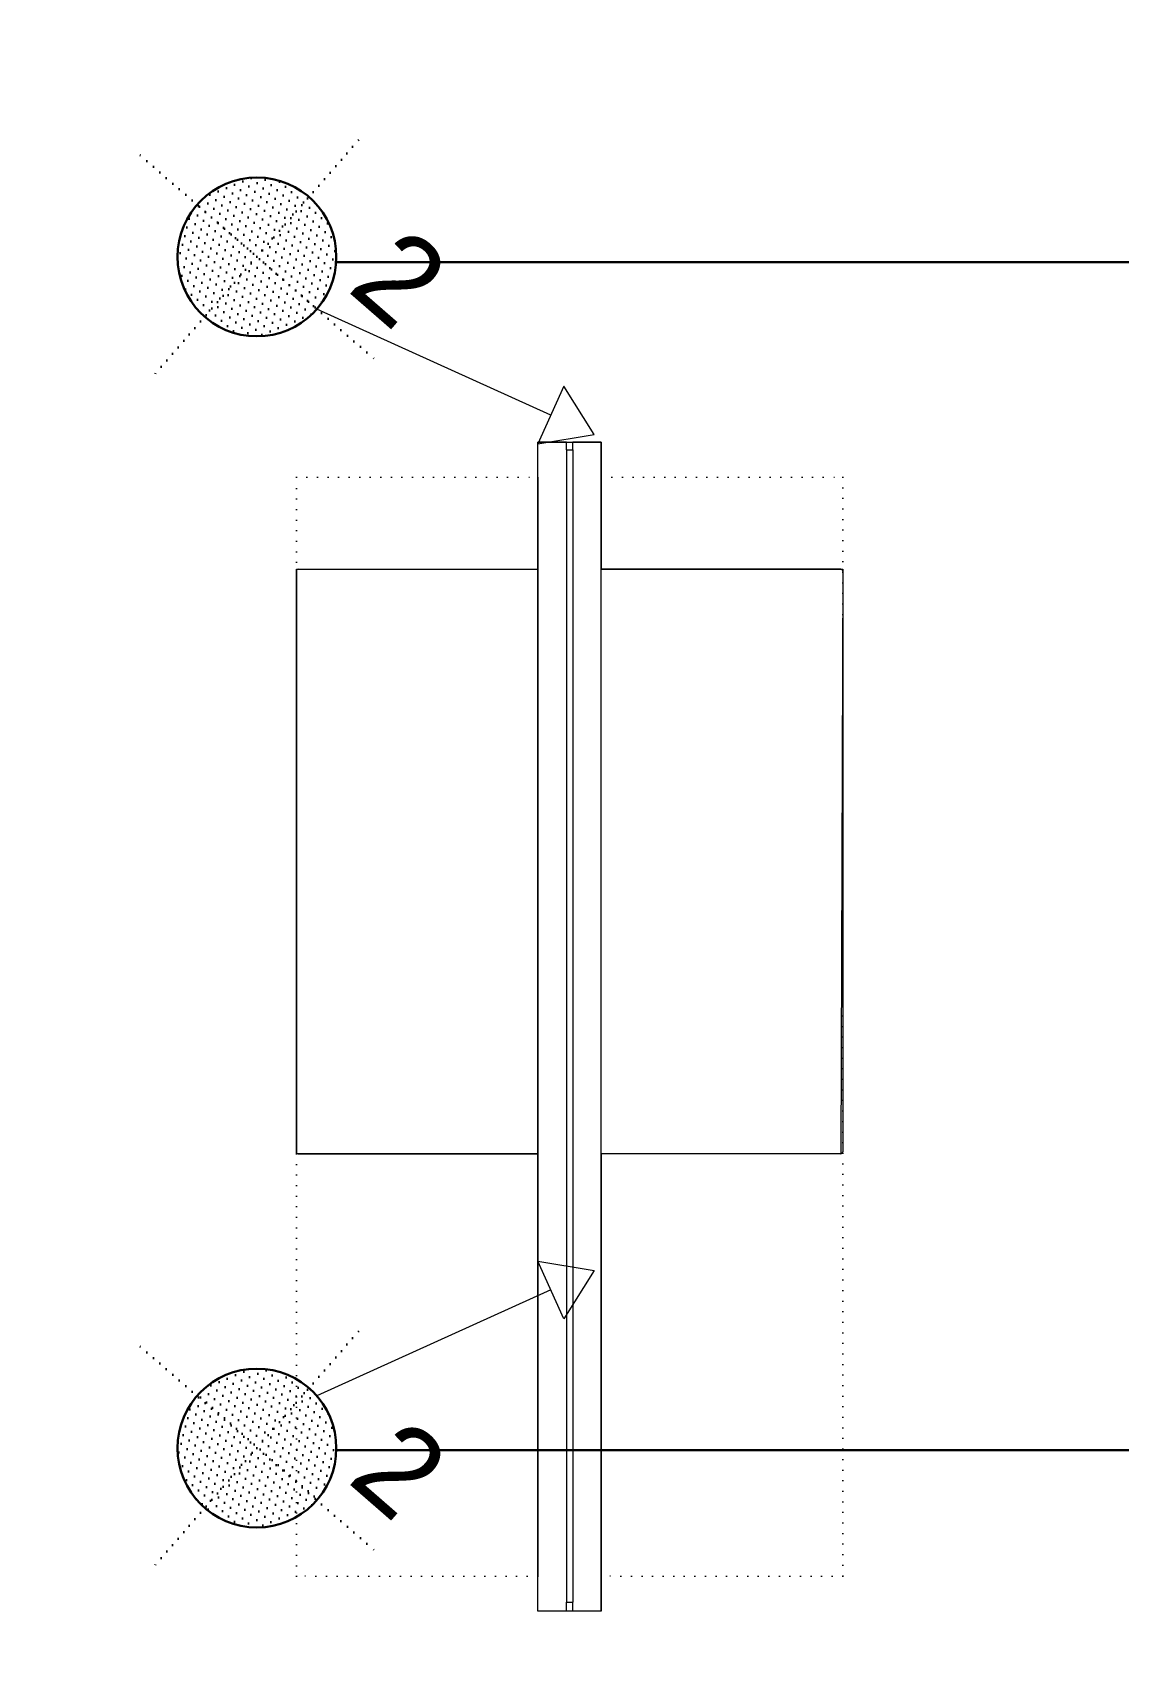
# Model space of a CAD drawing. Extents: x -1701 to 23780, y -363 to 7742.
# Drawn here: x 1241.7 to 1412.6, y 861.5 to 1119.5 of the extents above; entities that cross this region are included whole.
import ezdxf
from ezdxf.enums import TextEntityAlignment as Align

# ---------------------------------------------------------------- set-up
doc = ezdxf.new("R2010")
doc.units = 0
doc.header["$LTSCALE"] = 25
doc.header["$MEASUREMENT"] = 0
doc.linetypes.add('Audi$0$DOT2', pattern=[0.125, 0, -0.125])
doc.linetypes.add('DOT2', pattern=[0.125, 0, -0.125])
doc.layers.get('0').update_dxf_attribs({"color": 9, "lineweight": 9})
for name, color, linetype, lineweight in [('31', 9, 'Continuous', 9), ('Audi$0$05', 8, 'Continuous', 9), ('Audi$0$20', 8, 'Audi$0$DOT2', 9), ('E-Aydınlatma', 7, 'Continuous', 30), ('E-KABLO', 7, 'Continuous', 30)]:
    doc.layers.add(name, color=color, linetype=linetype, lineweight=lineweight)
doc.styles.add('TX-TEXT', font='')
doc.styles.get('TX-TEXT').set_extended_font_data('TrSah Futura Lt BT')

# ---------------------------------------------------------------- blocks, each defined once
blk = doc.blocks.new('Audi$0$p-audi_unit-3')
at = {"lineweight": 0}
for p, q in [((4.5, 184), (0, 184)), ((0, 0), (0, 184)), ((4.5, 182.8), (4.5, 184)), ((5.5, 182.8), (5.5, 184)), ((10, 184), (5.5, 184)), ((10, 0), (10, 184)), ((4.5, 182.8), (5.5, 182.8)), ((4.5, 182.8), (4.5, 1.4)), ((5.5, 182.8), (5.5, 1.4)), ((0, 178.5), (0, 5.5)), ((10, 5.5), (10, 178.5)), ((-38, 163.7), (-38, 72.3)), ((-37.7, 164), (0, 164)), ((47.7, 164), (10, 164)), ((48, 163.7), (48, 72.3)), ((-37.7, 72), (0, 72)), ((47.7, 72), (10, 72)), ((4.5, 0), (0, 0)), ((4.5, 1.4), (5.5, 1.4)), ((4.5, 0), (4.5, 1.4)), ((5.5, 0), (5.5, 1.4)), ((10, 0), (5.5, 0))]:
    blk.add_line(p, q, dxfattribs=at)
blk.add_lwpolyline([(10, 0), (0, 0), (0, 72), (-38, 72), (-38, 164), (0, 164), (0, 184), (10, 184), (10, 164), (48, 164), (47.7, 72), (10, 72), (10, 0)], close=True)
for centre, start, end in [((-37.7, 163.7), 90, 180), ((47.7, 163.7), 0, 90), ((-37.7, 72.3), 180, 270), ((47.7, 72.3), 270, 0)]:
    blk.add_arc(centre, 0.3, start, end, dxfattribs=at)
at = {"layer": 'Audi$0$20', "lineweight": 0, "ltscale": 0.5}
for p, q in [((-38, 5.5), (-38, 178.5)), ((-38, 178.5), (0, 178.5)), ((10, 178.5), (48, 178.5)), ((48, 178.5), (48, 5.5)), ((0, 5.5), (-38, 5.5)), ((48, 5.5), (10, 5.5))]:
    blk.add_line(p, q, dxfattribs=at)
blk = doc.blocks.new('Audi')
at = {"layer": 'Audi$0$05'}
blk.add_blockref('Audi$0$p-audi_unit-3', (1321.21, 871.08), dxfattribs=at)
blk = doc.blocks.new('p-bur-VW-spotlight')
at = {"layer": 'E-Aydınlatma'}
h = blk.add_hatch(dxfattribs=at)
h.set_pattern_fill('DOTS', color=4, scale=20)
edge = h.paths.add_edge_path()
edge.add_arc((0, 0), 12.5, 0, 360)
at = {"layer": 'E-Aydınlatma', "color": 4, "linetype": 'DOT2', "ltscale": 0.4}
for q in [(0, 25), (-25, 0), (0, -25), (25, 0)]:
    blk.add_line((0, 0), q, dxfattribs=at)
at = {"layer": 'E-Aydınlatma', "color": 4, "linetype": 'ByBlock'}
blk.add_circle((0, 0), 12.5, dxfattribs=at)
at = {"layer": 'E-Aydınlatma', "color": 4, "style": 'TX-TEXT', "text_generation_flag": 4}
blk.add_attdef('W', text='', height=14, rotation=180, dxfattribs=at).set_placement((19.53, 11.56), align=Align.MIDDLE_CENTER)
blk = doc.blocks.new('3.10 kotu elk')
at = {"linetype": 'ByBlock'}
for points in [[(1323.26, -3145.64), (1286.43, -3128.96)], [(1321.2, -3150.19), (1330.09, -3148.73), (1325.32, -3141.08), (1321.2, -3150.19)], [(1321.2, -3278.81), (1330.09, -3280.27), (1325.32, -3287.92), (1321.2, -3278.81)], [(1323.26, -3283.36), (1286.43, -3300.04)]]:
    blk.add_lwpolyline(points, dxfattribs=at)
ref = blk.add_blockref('p-bur-VW-spotlight', (1277, -3120.75), dxfattribs=dict(at, rotation=318.9622297052072))
ref.add_attrib('W', '2', dxfattribs={"height": 14, "rotation": 138.9622, "style": 'TX-TEXT', "text_generation_flag": 6}).set_placement((1292.15, -3132.52), align=Align.BOTTOM_CENTER)
ref = blk.add_blockref('p-bur-VW-spotlight', (1277, -3308.25), dxfattribs=dict(at, rotation=318.9622297052072))
ref.add_attrib('W', '2', dxfattribs={"height": 14, "rotation": 138.9622, "style": 'TX-TEXT', "text_generation_flag": 6}).set_placement((1292.15, -3320.02), align=Align.BOTTOM_CENTER)

msp = doc.modelspace()

# ---------------------------------------------------------------- linework, layer by layer
at = {"layer": 'E-KABLO', "color": 6}
for p, q in [((1289.47, 1083.43), (1514.53, 1083.43)), ((1514.5, 896.43), (1289.5, 896.43))]:
    msp.add_line(p, q, dxfattribs=at)

# ---------------------------------------------------------------- block references
at = {"color": 6}
msp.add_blockref('Audi', (0, 0), dxfattribs=at)
at = {"layer": '31'}
msp.add_blockref('3.10 kotu elk', (0, 4205), dxfattribs=at)

doc.saveas('drawing.dxf')
